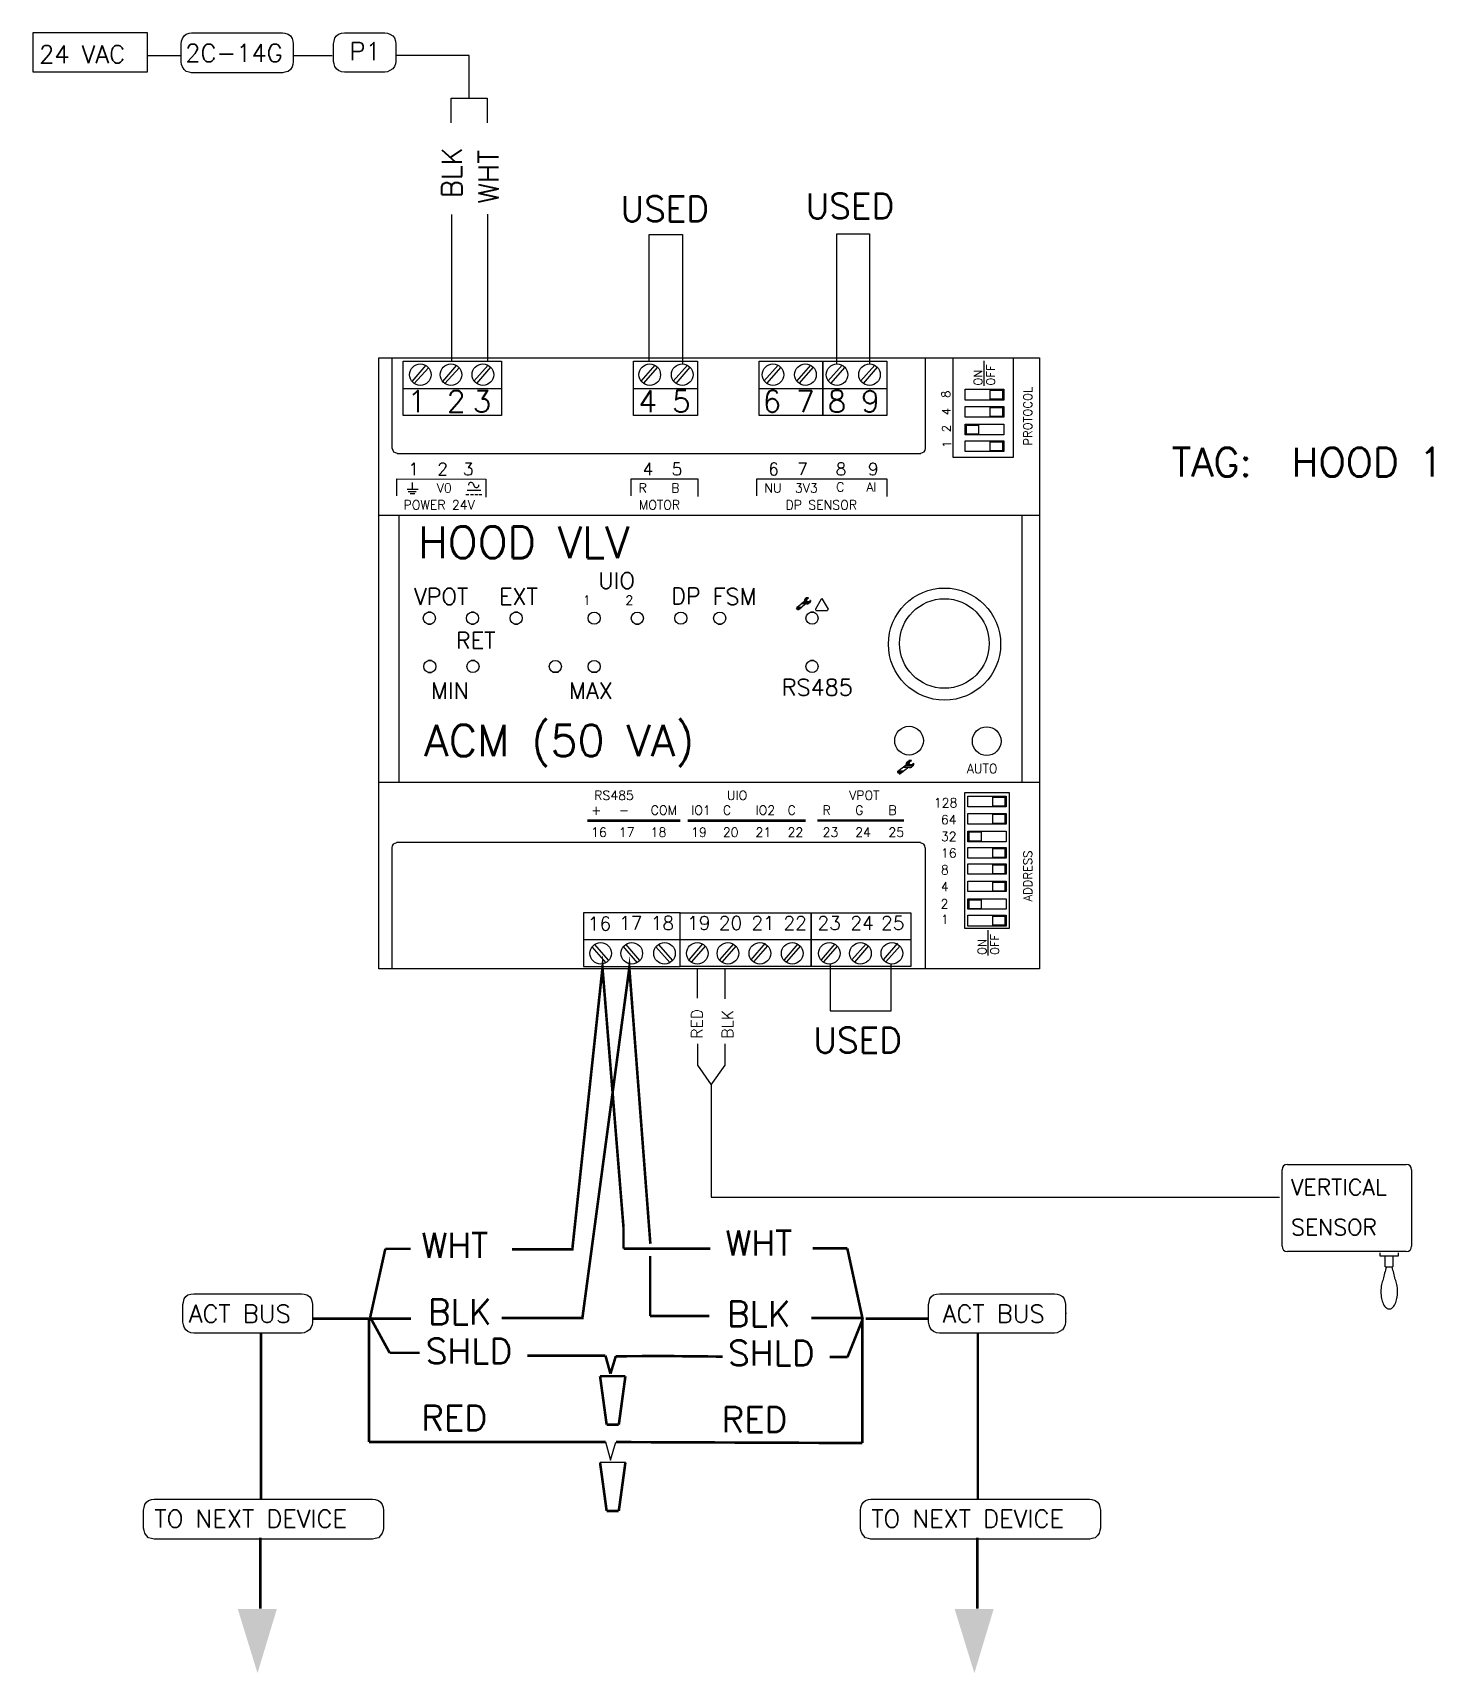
# Model space of a CAD drawing. Extents: x 984 to 1484, y 225 to 811.
import ezdxf

# ---------------------------------------------------------------- set-up
doc = ezdxf.new("R2010")
doc.units = 0
doc.header["$LTSCALE"] = 96
doc.header["$MEASUREMENT"] = 0
doc.layers.add('HOOD ACM', color=7, linetype='CONTINUOUS')
doc.styles.get("Standard").update_dxf_attribs({"font": 'ROMANS'})

msp = doc.modelspace()

# ---------------------------------------------------------------- hatches: boundary and pattern name
at = {"layer": 'HOOD ACM', "lineweight": 0, "transparency": 33554687}
for points in [[(1071.24, 247.89), (1057.3, 247.89), (1064.34, 224.96)], [(1327.29, 247.89), (1313.35, 247.89), (1320.39, 224.96)]]:
    msp.add_hatch(color=7, dxfattribs=at).paths.add_polyline_path(points)

# ---------------------------------------------------------------- linework, layer by layer
at = {"layer": 'HOOD ACM'}
for p, q in [((1037.07, 802.94), (1025.21, 802.94)), ((1091.03, 802.94), (1077.12, 802.94)), ((1133.56, 779.04), (1133.56, 787.81)), ((1133.56, 787.81), (1146.43, 787.81)), ((1133.61, 746.17), (1133.61, 693.85)), ((1146.53, 746.4), (1146.53, 693.85)), ((1204.23, 693.83), (1204.23, 739.11)), ((1204.23, 739.11), (1216.12, 739.11)), ((1216.12, 739.11), (1216.12, 693.01)), ((1271.24, 692.84), (1271.24, 739.27)), ((1271.24, 739.27), (1282.96, 739.27)), ((1282.96, 739.27), (1282.96, 693.01)), ((1323.82, 693.99), (1323.82, 684.96)), ((1114.15, 645.63), (1114.15, 651.8)), ((1114.15, 651.8), (1145.94, 651.61)), ((1145.94, 651.61), (1145.94, 645.26)), ((1197.85, 645.63), (1197.85, 651.8)), ((1197.85, 651.8), (1221.67, 651.8)), ((1221.67, 651.8), (1221.67, 645.45)), ((1242.75, 645.63), (1242.75, 651.8)), ((1242.75, 651.8), (1289.08, 651.8)), ((1289.08, 651.8), (1289.08, 645.49)), ((1117.83, 648.05), (1121.67, 648.05)), ((1118.13, 647.26), (1121.06, 647.26)), ((1118.91, 646.5), (1120.58, 646.5)), ((1119.75, 648.05), (1119.75, 650.44)), ((1138.79, 646.11), (1139.85, 646.11)), ((1139.24, 647.7), (1144.11, 647.7)), ((1140.4, 646.11), (1141.46, 646.11)), ((1141.94, 646.11), (1143, 646.11)), ((1143.4, 646.11), (1144.46, 646.11)), ((1325.26, 490.48), (1325.26, 481.46)), ((1221.54, 466.21), (1221.54, 476.7)), ((1231.41, 465.89), (1231.41, 476.7)), ((1268.87, 478.26), (1268.87, 461.69)), ((1290.65, 461.69), (1290.65, 478.26)), ((1268.87, 461.69), (1290.65, 461.69)), ((1226.37, 435.21), (1226.37, 395.1)), ((1226.37, 395.1), (1429.41, 395.1))]:
    msp.add_line(p, q, dxfattribs=at)
at = {"layer": 'HOOD ACM', "transparency": 33554687}
for p, q in [((1139.94, 802.99), (1113.76, 802.99)), ((1139.94, 787.81), (1139.94, 802.99))]:
    msp.add_line(p, q, dxfattribs=at)
at = {"layer": 'HOOD ACM', "color": 7}
for p, q in [((1146.43, 787.81), (1146.43, 779.04)), ((1430.3, 377.53), (1430.3, 404.88)), ((1432.2, 406.79), (1474.68, 406.79)), ((1476.58, 404.88), (1476.58, 377.53)), ((1474.68, 375.63), (1432.2, 375.63)), ((1465.17, 375.13), (1465.17, 374.05)), ((1465.17, 374.05), (1471.89, 374.05)), ((1467.12, 370.14), (1467.12, 374.04)), ((1467.12, 370.14), (1469.87, 370.14)), ((1469.87, 374.05), (1469.87, 370.16)), ((1471.89, 374.05), (1471.89, 375.13))]:
    msp.add_line(p, q, dxfattribs=at)
at = {"layer": 'HOOD ACM', "color": 7, "transparency": 33554687}
msp.add_line((1352.96, 353.53), (1353.32, 353.75), dxfattribs=at)
at = {"layer": 'HOOD ACM', "color": 7, "lineweight": 25, "transparency": 33554687}
for p, q in [((1188.64, 307.59), (1190.4, 301.14)), ((1190.4, 301.14), (1192.37, 307.55)), ((1195.75, 300.27), (1186.69, 300.27))]:
    msp.add_line(p, q, dxfattribs=at)
at = {"layer": 'HOOD ACM', "transparency": 33554687}
msp.add_lwpolyline([(1025.08, 811.15), (984.08, 811.15), (984.08, 797.19), (1025.08, 797.19)], close=True, dxfattribs=at)
at = {"layer": 'HOOD ACM', "color": 7, "lineweight": 25, "transparency": 33554687}
for points in [[(1037.07, 807.22), (1037.22, 808.12), (1037.52, 809.17), (1038.12, 810.07), (1038.87, 810.67), (1039.92, 810.97), (1040.82, 811.12), (1073.22, 811.12), (1074.12, 810.97), (1075.32, 810.67), (1076.07, 810.07), (1076.67, 809.17), (1076.97, 808.12), (1077.12, 807.22), (1077.12, 800.77), (1076.97, 799.87), (1076.67, 798.97), (1076.07, 798.08), (1075.32, 797.33), (1074.12, 797.03), (1073.22, 796.88), (1040.82, 796.88), (1039.92, 797.03), (1038.87, 797.33), (1038.12, 798.08), (1037.52, 798.97), (1037.22, 799.87), (1037.07, 800.77)], [(1113.76, 800.93), (1113.61, 800.03), (1113.31, 799.13), (1112.71, 798.23), (1111.66, 797.63), (1110.76, 797.18), (1109.86, 797.03), (1095.42, 797.03), (1094.37, 797.18), (1093.32, 797.63), (1092.57, 798.23), (1091.97, 799.13), (1091.67, 800.03), (1091.52, 800.93), (1091.52, 807.23), (1091.67, 808.12), (1091.97, 809.32), (1092.57, 810.07), (1093.32, 810.67), (1094.37, 810.97), (1095.42, 811.12), (1109.86, 811.12), (1110.76, 810.97), (1111.66, 810.67), (1112.71, 810.07), (1113.31, 809.32), (1113.61, 808.12), (1113.76, 807.23)], [(1084.01, 350.38), (1083.86, 349.48), (1083.56, 348.58), (1082.96, 347.68), (1081.91, 347.08), (1081.01, 346.64), (1080.11, 346.49), (1041.61, 346.49), (1040.56, 346.64), (1039.51, 347.08), (1038.76, 347.68), (1038.16, 348.58), (1037.86, 349.48), (1037.71, 350.38), (1037.71, 356.68), (1037.86, 357.58), (1038.16, 358.78), (1038.76, 359.53), (1039.51, 360.13), (1040.56, 360.43), (1041.61, 360.58), (1080.11, 360.58), (1081.01, 360.43), (1081.91, 360.13), (1082.96, 359.53), (1083.56, 358.78), (1083.86, 357.58), (1084.01, 356.68)], [(1352.96, 350.38), (1352.81, 349.48), (1352.51, 348.58), (1351.91, 347.68), (1350.86, 347.08), (1349.96, 346.64), (1349.06, 346.49), (1307.93, 346.49), (1306.88, 346.64), (1305.83, 347.08), (1305.08, 347.68), (1304.49, 348.58), (1304.19, 349.48), (1304.04, 350.38), (1304.04, 356.68), (1304.19, 357.58), (1304.49, 358.78), (1305.08, 359.53), (1305.83, 360.13), (1306.88, 360.43), (1307.93, 360.58), (1349.06, 360.58), (1349.96, 360.43), (1350.86, 360.13), (1351.91, 359.53), (1352.51, 358.78), (1352.81, 357.58), (1352.96, 356.68)], [(1023.66, 283.25), (1023.81, 284.15), (1024.11, 285.2), (1024.71, 286.1), (1025.46, 286.7), (1026.51, 287), (1027.41, 287.15), (1105.45, 287.15), (1106.35, 287), (1107.55, 286.7), (1108.3, 286.1), (1108.9, 285.2), (1109.2, 284.15), (1109.35, 283.25), (1109.35, 276.8), (1109.2, 275.9), (1108.9, 275), (1108.3, 274.11), (1107.55, 273.36), (1106.35, 273.06), (1105.45, 272.91), (1027.41, 272.91), (1026.51, 273.06), (1025.46, 273.36), (1024.71, 274.11), (1024.11, 275), (1023.81, 275.9), (1023.66, 276.8)], [(1279.71, 283.25), (1279.86, 284.15), (1280.16, 285.2), (1280.76, 286.1), (1281.51, 286.7), (1282.56, 287), (1283.46, 287.15), (1361.5, 287.15), (1362.4, 287), (1363.6, 286.7), (1364.35, 286.1), (1364.95, 285.2), (1365.25, 284.15), (1365.4, 283.25), (1365.4, 276.8), (1365.25, 275.9), (1364.95, 275), (1364.35, 274.11), (1363.6, 273.36), (1362.4, 273.06), (1361.5, 272.91), (1283.46, 272.91), (1282.56, 273.06), (1281.51, 273.36), (1280.76, 274.11), (1280.16, 275), (1279.86, 275.9), (1279.71, 276.8)]]:
    msp.add_lwpolyline(points, close=True, dxfattribs=at)
at = {"layer": 'HOOD ACM', "lineweight": 25}
for points in [[(1343.65, 476.7), (1107.71, 476.7), (1107.71, 695.03), (1343.65, 695.03)], [(1151.47, 674.38), (1116.34, 674.38), (1116.34, 693.8), (1151.47, 693.8)], [(1221.44, 693.8), (1221.44, 674.38), (1198.63, 674.38), (1198.63, 693.8)], [(1266.28, 693.8), (1266.28, 674.38), (1243.48, 674.38), (1243.48, 693.8)], [(1289.09, 693.8), (1289.09, 674.38), (1266.28, 674.38), (1266.28, 693.8)], [(1330.86, 679.93), (1317.14, 679.93), (1317.14, 683.78), (1330.86, 683.78)], [(1330.39, 680.24), (1326.08, 680.24), (1326.08, 683.47), (1330.39, 683.47)], [(1330.86, 673.77), (1317.14, 673.77), (1317.14, 677.62), (1330.86, 677.62)], [(1330.39, 674.07), (1326.08, 674.07), (1326.08, 677.31), (1330.39, 677.31)], [(1330.86, 667.45), (1317.14, 667.45), (1317.14, 671.3), (1330.86, 671.3)], [(1321.92, 667.76), (1317.6, 667.76), (1317.6, 670.99), (1321.92, 670.99)], [(1330.86, 661.59), (1317.14, 661.59), (1317.14, 665.29), (1330.86, 665.29)], [(1330.39, 661.75), (1326.08, 661.75), (1326.08, 664.98), (1330.39, 664.98)], [(1125.58, 604.11), (1126.35, 604.11), (1125.12, 604.11)], [(1125.58, 604.11), (1126.35, 604.11)], [(1140.99, 604.11), (1141.76, 604.11), (1140.68, 604.11)], [(1140.99, 604.11), (1141.76, 604.11)], [(1156.56, 604.11), (1157.33, 604.11), (1156.1, 604.11)], [(1156.56, 604.11), (1157.33, 604.11)], [(1257.04, 605.8), (1258.58, 605.8), (1256.88, 605.8)], [(1256.88, 605.8), (1258.58, 605.8), (1258.58, 605.8)], [(1256.88, 605.8), (1258.58, 605.8), (1258.58, 605.8)], [(1256.88, 605.8), (1258.58, 605.8), (1258.58, 605.8)], [(1256.88, 605.8), (1258.58, 605.8), (1258.58, 605.8)], [(1256.88, 605.8), (1257.5, 605.8), (1257.5, 605.8)], [(1256.88, 605.8), (1257.5, 605.8), (1257.5, 605.8)], [(1256.88, 605.8), (1257.5, 605.8), (1257.5, 605.8)], [(1256.88, 605.8), (1257.5, 605.8), (1257.5, 605.8)], [(1256.88, 605.8), (1257.35, 605.8), (1257.35, 605.8)], [(1256.88, 605.8), (1257.5, 605.8), (1257.35, 605.8)], [(1256.88, 605.8), (1257.35, 605.8), (1257.35, 605.8)], [(1256.88, 605.8), (1257.35, 605.8), (1257.35, 605.8)], [(1256.88, 605.65), (1257.35, 605.65), (1257.35, 605.65)], [(1256.88, 605.65), (1257.35, 605.65), (1257.35, 605.65)], [(1256.88, 605.65), (1257.35, 605.65), (1257.35, 605.65)], [(1256.88, 605.65), (1257.35, 605.65), (1257.35, 605.65)], [(1256.88, 605.65), (1257.35, 605.65), (1257.35, 605.65)], [(1256.88, 605.65), (1257.35, 605.65), (1257.35, 605.65)], [(1256.88, 605.65), (1257.35, 605.65), (1257.35, 605.65)], [(1256.88, 605.65), (1257.35, 605.65), (1257.35, 605.65)], [(1256.88, 605.65), (1257.35, 605.65), (1257.35, 605.65)], [(1256.88, 605.65), (1257.35, 605.65), (1257.35, 605.65)], [(1256.88, 605.65), (1257.35, 605.65), (1257.35, 605.65)], [(1256.88, 605.65), (1257.35, 605.65), (1257.35, 605.65)], [(1256.88, 605.65), (1257.35, 605.65), (1257.35, 605.65)], [(1256.88, 605.65), (1257.35, 605.65), (1257.35, 605.65)], [(1256.88, 605.65), (1257.35, 605.65), (1257.35, 605.65)], [(1256.88, 605.65), (1257.35, 605.65), (1257.35, 605.65)], [(1256.88, 605.5), (1257.35, 605.5), (1257.35, 605.5)], [(1256.88, 605.5), (1257.35, 605.5), (1257.35, 605.5)], [(1256.88, 605.5), (1257.35, 605.5), (1257.35, 605.5)], [(1256.88, 605.5), (1257.35, 605.5), (1257.35, 605.5)], [(1256.88, 605.5), (1257.35, 605.5), (1257.35, 605.5)], [(1256.88, 605.5), (1257.35, 605.5), (1257.35, 605.5)], [(1256.88, 605.5), (1257.35, 605.5), (1257.35, 605.5)], [(1256.88, 605.5), (1257.35, 605.5), (1257.35, 605.5)], [(1256.88, 605.5), (1257.35, 605.5), (1257.35, 605.5)], [(1256.88, 605.5), (1257.35, 605.5), (1257.35, 605.5)], [(1256.88, 605.5), (1257.35, 605.5), (1257.04, 605.5)], [(1256.88, 605.5), (1257.35, 605.5), (1257.35, 605.5)], [(1257.04, 605.8), (1258.73, 605.8), (1258.58, 605.8)], [(1257.04, 605.5), (1257.35, 605.5), (1257.35, 605.5)], [(1257.04, 605.5), (1257.35, 605.5), (1257.35, 605.5)], [(1257.04, 605.34), (1257.5, 605.34), (1257.5, 605.34)], [(1257.04, 605.34), (1257.5, 605.34), (1257.5, 605.34)], [(1257.19, 605.03), (1257.65, 605.03), (1257.35, 605.03)], [(1257.19, 605.03), (1257.65, 605.03), (1257.65, 605.03)], [(1257.35, 605.03), (1257.65, 605.03), (1257.65, 605.03)], [(1257.35, 605.03), (1257.65, 605.03), (1257.65, 605.03)], [(1257.35, 605.03), (1257.65, 605.03), (1257.65, 605.03)], [(1257.35, 605.03), (1257.65, 605.03), (1257.65, 605.03)], [(1257.35, 605.03), (1257.65, 605.03), (1257.65, 605.03)], [(1257.35, 605.03), (1257.65, 605.03), (1257.65, 605.03)], [(1257.35, 605.03), (1257.5, 605.03), (1257.5, 605.03)], [(1257.35, 605.03), (1257.65, 605.03), (1257.5, 605.03)], [(1257.35, 605.03), (1257.5, 605.03), (1257.5, 605.03)], [(1257.35, 605.03), (1257.5, 605.03), (1257.5, 605.03)], [(1257.35, 605.03), (1257.5, 605.03), (1257.5, 605.03)], [(1257.35, 605.03), (1257.5, 605.03), (1257.5, 605.03)], [(1257.35, 605.03), (1257.5, 605.03), (1257.5, 605.03)], [(1257.35, 605.03), (1257.5, 605.03), (1257.5, 605.03)], [(1257.5, 605.8), (1258.58, 605.8), (1258.58, 605.8)], [(1257.5, 605.8), (1258.58, 605.8), (1258.58, 605.8)], [(1257.5, 605.8), (1258.58, 605.8), (1258.58, 605.8)], [(1257.5, 605.8), (1258.58, 605.8), (1258.58, 605.8)], [(1257.5, 605.8), (1258.42, 605.8), (1257.65, 605.8)], [(1257.5, 605.8), (1258.58, 605.8), (1258.42, 605.8)], [(1257.65, 605.5), (1258.12, 605.5), (1257.5, 605.5)], [(1257.5, 605.34), (1258.12, 605.34), (1258.12, 605.34)], [(1257.5, 605.34), (1258.12, 605.34), (1258.12, 605.34)], [(1257.5, 605.03), (1257.5, 605.03), (1257.5, 605.03)], [(1257.65, 605.65), (1258.42, 605.65), (1258.42, 605.65)], [(1257.65, 605.65), (1258.42, 605.65), (1258.42, 605.65)], [(1257.65, 605.65), (1258.42, 605.65), (1258.42, 605.65)], [(1257.65, 605.65), (1258.42, 605.65), (1258.42, 605.65)], [(1257.65, 605.65), (1258.42, 605.65), (1258.42, 605.65)], [(1257.65, 605.65), (1258.42, 605.65), (1258.42, 605.65)], [(1257.65, 605.65), (1258.27, 605.65), (1258.27, 605.65)], [(1257.65, 605.65), (1258.42, 605.65), (1258.27, 605.65)], [(1257.65, 605.5), (1258.27, 605.5), (1258.27, 605.5)], [(1257.65, 605.5), (1258.27, 605.5), (1258.27, 605.5)], [(1257.65, 605.5), (1258.27, 605.5), (1258.27, 605.5)], [(1257.65, 605.5), (1258.27, 605.5), (1258.27, 605.5)], [(1257.65, 605.5), (1258.12, 605.5), (1258.12, 605.5)], [(1257.65, 605.5), (1258.27, 605.5), (1258.12, 605.5)], [(1257.65, 605.5), (1258.12, 605.5), (1258.12, 605.5)], [(1257.65, 605.5), (1258.12, 605.5), (1258.12, 605.5)], [(1257.65, 605.5), (1258.12, 605.5), (1258.12, 605.5)], [(1258.58, 607.19), (1261.2, 607.19), (1261.2, 607.19)], [(1258.58, 607.19), (1261.2, 607.19), (1261.2, 607.19)], [(1259.5, 607.81), (1260.74, 607.81), (1259.35, 607.81)], [(1259.35, 607.81), (1260.74, 607.81), (1260.74, 607.81)], [(1259.35, 607.81), (1260.74, 607.81), (1260.74, 607.81)], [(1259.35, 607.81), (1260.89, 607.81), (1260.89, 607.81)], [(1259.35, 607.81), (1260.89, 607.81)], [(1259.35, 607.81), (1260.89, 607.81), (1260.89, 607.81)], [(1259.35, 607.81), (1260.89, 607.81), (1260.89, 607.81)], [(1259.35, 607.81), (1261.82, 607.81), (1261.82, 607.81)], [(1259.35, 607.81), (1261.82, 607.81), (1261.82, 607.81)], [(1259.66, 607.96), (1260.58, 607.96), (1259.5, 607.96)], [(1259.5, 607.81), (1260.58, 607.81), (1260.58, 607.81)], [(1259.5, 607.81), (1260.58, 607.81), (1260.58, 607.81)], [(1259.5, 607.81), (1260.74, 607.81)], [(1259.81, 608.58), (1260.43, 608.58), (1259.66, 608.58)], [(1259.66, 608.58), (1260.43, 608.58), (1260.43, 608.58)], [(1259.66, 608.58), (1260.43, 608.58), (1260.43, 608.58)], [(1259.66, 608.42), (1260.43, 608.42), (1260.43, 608.42)], [(1259.66, 608.42), (1260.43, 608.42), (1260.43, 608.42)], [(1259.66, 608.42), (1260.43, 608.42), (1260.43, 608.42)], [(1259.66, 608.42), (1260.43, 608.42), (1260.43, 608.42)], [(1259.66, 608.27), (1260.43, 608.27), (1260.43, 608.27)], [(1259.66, 608.27), (1260.43, 608.27), (1260.43, 608.27)], [(1259.66, 608.12), (1260.43, 608.12), (1260.43, 608.12)], [(1259.66, 608.12), (1260.43, 608.12), (1260.43, 608.12)], [(1259.66, 607.96), (1260.43, 607.96), (1260.43, 607.96)], [(1259.66, 607.96), (1260.43, 607.96), (1260.43, 607.96)], [(1259.66, 607.96), (1260.58, 607.96)], [(1259.81, 608.73), (1260.58, 608.73), (1260.58, 608.73)], [(1259.81, 608.73), (1260.58, 608.73), (1260.58, 608.73)], [(1259.81, 608.58), (1260.43, 608.58), (1260.43, 608.58)], [(1260.58, 609.19), (1261.2, 609.19), (1260.27, 609.19)], [(1260.27, 609.19), (1261.2, 609.19), (1261.2, 609.19)], [(1260.27, 609.19), (1261.2, 609.19), (1261.2, 609.19)], [(1260.43, 607.04), (1260.89, 607.04), (1260.89, 607.04)], [(1260.43, 607.04), (1261.04, 607.04), (1260.89, 607.04)], [(1260.43, 607.04), (1260.89, 607.04), (1260.58, 607.04)], [(1260.43, 607.04), (1260.89, 607.04), (1260.89, 607.04)], [(1260.74, 609.19), (1260.89, 609.19), (1260.58, 609.19)], [(1260.58, 609.19), (1260.89, 609.19), (1260.89, 609.19)], [(1260.58, 609.19), (1260.89, 609.19), (1260.89, 609.19)], [(1260.58, 609.19), (1261.2, 609.19)], [(1260.58, 607.04), (1260.89, 607.04), (1260.89, 607.04)], [(1261.04, 607.81), (1261.82, 607.81), (1260.89, 607.81)], [(1260.89, 607.81), (1261.82, 607.81), (1261.82, 607.81)], [(1260.89, 607.81), (1261.82, 607.81), (1261.82, 607.81)], [(1261.2, 607.81), (1261.82, 607.81), (1261.04, 607.81)], [(1261.04, 607.81), (1261.82, 607.81), (1261.82, 607.81)], [(1261.04, 607.81), (1261.82, 607.81), (1261.82, 607.81)], [(1261.04, 607.81), (1261.82, 607.81), (1261.82, 607.81)], [(1261.2, 607.81), (1261.82, 607.81), (1261.82, 607.81)], [(1261.82, 608.27), (1261.66, 608.27), (1261.66, 608.27)], [(1262.28, 604.11), (1263.05, 604.11), (1261.82, 604.11)], [(1262.28, 604.11), (1263.05, 604.11)], [(1125.12, 599.79), (1126.04, 599.79), (1125.58, 599.79)], [(1125.12, 599.79), (1126.35, 599.79), (1126.04, 599.79)], [(1140.68, 599.79), (1141.46, 599.79), (1140.99, 599.79)], [(1140.68, 599.79), (1141.76, 599.79), (1141.46, 599.79)], [(1156.1, 599.79), (1157.02, 599.79), (1156.56, 599.79)], [(1156.1, 599.79), (1157.33, 599.79), (1157.02, 599.79)], [(1199.4, 599.79), (1200.17, 599.79), (1199.86, 599.79)], [(1199.4, 599.79), (1200.63, 599.79), (1200.17, 599.79)], [(1228.84, 599.79), (1229.76, 599.79), (1229.3, 599.79)], [(1228.84, 599.79), (1230.07, 599.79), (1229.76, 599.79)], [(1125.58, 586.85), (1126.51, 586.85), (1125.27, 586.85)], [(1125.58, 586.85), (1126.51, 586.85)], [(1140.99, 586.85), (1141.92, 586.85), (1140.68, 586.85)], [(1140.99, 586.85), (1141.92, 586.85)], [(1262.28, 586.85), (1263.05, 586.85), (1261.82, 586.85)], [(1262.28, 586.85), (1263.05, 586.85)], [(1125.27, 582.53), (1126.04, 582.53), (1125.58, 582.53)], [(1125.27, 582.53), (1126.51, 582.53), (1126.04, 582.53)], [(1169.81, 582.69), (1171.35, 582.69), (1170.12, 582.69)], [(1169.81, 582.69), (1171.81, 582.69), (1171.35, 582.69)], [(1183.68, 582.69), (1185.22, 582.69), (1183.99, 582.69)], [(1183.68, 582.69), (1185.68, 582.69), (1185.22, 582.69)], [(1297.26, 551.09), (1297.88, 551.09), (1296.95, 551.09)], [(1296.95, 551.09), (1297.88, 551.09), (1297.88, 551.09)], [(1296.95, 551.09), (1297.88, 551.09), (1297.88, 551.09)], [(1297.41, 551.09), (1297.72, 551.09), (1297.26, 551.09)], [(1297.26, 551.09), (1297.72, 551.09), (1297.72, 551.09)], [(1297.26, 551.09), (1297.72, 551.09), (1297.72, 551.09)], [(1297.26, 551.09), (1297.88, 551.09)], [(1293.1, 547.24), (1295.1, 547.24), (1295.1, 547.24)], [(1293.1, 547.24), (1295.1, 547.24), (1295.1, 547.24)], [(1293.1, 547.24), (1294.95, 547.24), (1294.95, 547.24)], [(1293.1, 547.24), (1295.1, 547.24), (1294.95, 547.24)], [(1293.1, 547.24), (1294.95, 547.24), (1294.95, 547.24)], [(1293.1, 547.24), (1294.95, 547.24), (1294.95, 547.24)], [(1293.1, 547.24), (1293.72, 547.24), (1293.72, 547.24)], [(1293.1, 547.24), (1293.72, 547.24), (1293.72, 547.24)], [(1293.1, 547.24), (1293.72, 547.24), (1293.72, 547.24)], [(1293.1, 547.24), (1293.72, 547.24), (1293.72, 547.24)], [(1293.1, 547.24), (1293.72, 547.24), (1293.72, 547.24)], [(1293.1, 547.24), (1293.72, 547.24), (1293.72, 547.24)], [(1293.1, 547.09), (1293.56, 547.09), (1293.56, 547.09)], [(1293.1, 547.09), (1293.56, 547.09), (1293.56, 547.09)], [(1293.1, 547.09), (1293.56, 547.09), (1293.56, 547.09)], [(1293.1, 547.09), (1293.56, 547.09), (1293.56, 547.09)], [(1293.1, 547.09), (1293.56, 547.09), (1293.56, 547.09)], [(1293.1, 547.09), (1293.56, 547.09), (1293.56, 547.09)], [(1293.1, 547.09), (1293.56, 547.09), (1293.56, 547.09)], [(1293.1, 547.09), (1293.56, 547.09), (1293.56, 547.09)], [(1293.1, 547.09), (1293.56, 547.09), (1293.56, 547.09)], [(1293.1, 547.09), (1293.56, 547.09), (1293.56, 547.09)], [(1293.1, 547.09), (1293.56, 547.09), (1293.56, 547.09)], [(1293.1, 547.09), (1293.56, 547.09), (1293.56, 547.09)], [(1293.1, 547.09), (1293.56, 547.09), (1293.56, 547.09)], [(1293.1, 547.09), (1293.56, 547.09), (1293.56, 547.09)], [(1293.1, 546.93), (1293.56, 546.93), (1293.56, 546.93)], [(1293.1, 546.93), (1293.56, 546.93), (1293.56, 546.93)], [(1293.1, 546.93), (1293.56, 546.93), (1293.56, 546.93)], [(1293.1, 546.93), (1293.56, 546.93), (1293.56, 546.93)], [(1293.1, 546.93), (1293.56, 546.93), (1293.56, 546.93)], [(1293.1, 546.93), (1293.56, 546.93), (1293.56, 546.93)], [(1293.1, 546.93), (1293.56, 546.93), (1293.56, 546.93)], [(1293.1, 546.93), (1293.56, 546.93), (1293.56, 546.93)], [(1293.1, 546.93), (1293.56, 546.93), (1293.56, 546.93)], [(1293.1, 546.93), (1293.56, 546.93), (1293.56, 546.93)], [(1293.1, 546.93), (1293.56, 546.93), (1293.56, 546.93)], [(1293.1, 546.93), (1293.56, 546.93), (1293.56, 546.93)], [(1293.1, 546.78), (1293.56, 546.78), (1293.56, 546.78)], [(1293.1, 546.78), (1293.56, 546.78), (1293.56, 546.78)], [(1293.1, 546.78), (1293.72, 546.78), (1293.72, 546.78)], [(1293.1, 546.78), (1293.72, 546.78)], [(1293.1, 546.78), (1293.72, 546.78), (1293.72, 546.78)], [(1293.1, 546.78), (1293.72, 546.78), (1293.72, 546.78)], [(1293.1, 546.78), (1293.72, 546.78), (1293.72, 546.78)], [(1293.1, 546.78), (1293.72, 546.78), (1293.72, 546.78)], [(1293.56, 546.32), (1293.87, 546.32), (1293.87, 546.32)], [(1293.56, 546.32), (1293.87, 546.32), (1293.87, 546.32)], [(1293.56, 546.32), (1293.87, 546.32), (1293.87, 546.32)], [(1293.56, 546.32), (1293.87, 546.32), (1293.87, 546.32)], [(1293.56, 546.32), (1293.87, 546.32), (1293.87, 546.32)], [(1293.56, 546.32), (1293.87, 546.32), (1293.87, 546.32)], [(1293.56, 546.32), (1293.87, 546.32), (1293.87, 546.32)], [(1293.56, 546.32), (1293.87, 546.32), (1293.87, 546.32)], [(1293.56, 546.32), (1293.87, 546.32), (1293.87, 546.32)], [(1293.56, 546.32), (1293.87, 546.32), (1293.87, 546.32)], [(1293.56, 546.32), (1293.72, 546.32), (1293.72, 546.32)], [(1293.56, 546.32), (1293.87, 546.32), (1293.72, 546.32)], [(1293.72, 547.24), (1294.95, 547.24), (1294.95, 547.24)], [(1293.72, 547.24), (1294.95, 547.24), (1294.95, 547.24)], [(1293.72, 547.24), (1294.95, 547.24), (1293.87, 547.24)], [(1293.72, 547.24), (1294.95, 547.24), (1294.95, 547.24)], [(1293.87, 546.78), (1294.49, 546.78), (1293.72, 546.78)], [(1293.72, 546.78), (1294.49, 546.78), (1294.49, 546.78)], [(1293.72, 546.78), (1294.49, 546.78), (1294.49, 546.78)], [(1293.72, 546.32), (1293.72, 546.32), (1293.72, 546.32)], [(1293.87, 547.09), (1294.79, 547.09), (1294.79, 547.09)], [(1293.87, 547.09), (1294.95, 547.09), (1294.79, 547.09)], [(1293.87, 547.09), (1294.79, 547.09), (1294.79, 547.09)], [(1293.87, 547.09), (1294.79, 547.09), (1294.79, 547.09)], [(1293.87, 547.09), (1294.79, 547.09), (1294.79, 547.09)], [(1293.87, 547.09), (1294.79, 547.09), (1294.79, 547.09)], [(1293.87, 547.09), (1294.79, 547.09), (1294.79, 547.09)], [(1293.87, 547.09), (1294.79, 547.09), (1294.79, 547.09)], [(1293.87, 546.93), (1294.64, 546.93), (1294.64, 546.93)], [(1293.87, 546.93), (1294.64, 546.93), (1294.64, 546.93)], [(1293.87, 546.93), (1294.64, 546.93), (1294.64, 546.93)], [(1293.87, 546.93), (1294.64, 546.93), (1294.64, 546.93)], [(1293.87, 546.93), (1294.49, 546.93), (1294.49, 546.93)], [(1293.87, 546.93), (1294.64, 546.93), (1294.49, 546.93)], [(1293.87, 546.78), (1294.49, 546.78), (1294.49, 546.78)], [(1293.87, 546.78), (1294.49, 546.78), (1294.49, 546.78)], [(1293.87, 546.78), (1294.49, 546.78), (1294.49, 546.78)], [(1293.87, 546.78), (1294.49, 546.78), (1294.49, 546.78)], [(1293.87, 546.78), (1294.49, 546.78), (1294.49, 546.78)], [(1294.95, 548.78), (1297.88, 548.78), (1297.88, 548.78)], [(1294.95, 548.78), (1298.03, 548.78), (1297.88, 548.78)], [(1294.95, 548.78), (1296.8, 548.78), (1296.8, 548.78)], [(1294.95, 548.78), (1296.95, 548.78), (1296.8, 548.78)], [(1296.03, 549.55), (1297.41, 549.55), (1295.87, 549.55)], [(1295.87, 549.55), (1297.57, 549.55), (1297.57, 549.55)], [(1295.87, 549.55), (1297.57, 549.55)], [(1295.87, 549.55), (1297.57, 549.55), (1297.57, 549.55)], [(1295.87, 549.55), (1297.57, 549.55), (1297.57, 549.55)], [(1295.87, 549.4), (1298.65, 549.4), (1298.65, 549.4)], [(1295.87, 549.4), (1298.65, 549.4), (1298.65, 549.4)], [(1296.03, 549.55), (1297.41, 549.55), (1297.41, 549.55)], [(1296.03, 549.55), (1297.41, 549.55)], [(1296.03, 549.55), (1297.41, 549.55), (1297.41, 549.55)], [(1296.34, 550.32), (1297.11, 550.32), (1296.18, 550.32)], [(1296.18, 550.17), (1297.11, 550.17), (1297.11, 550.17)], [(1296.18, 550.17), (1297.11, 550.17), (1297.11, 550.17)], [(1296.18, 550.02), (1297.11, 550.02), (1297.11, 550.02)], [(1296.18, 550.02), (1297.11, 550.02)], [(1296.18, 550.02), (1297.11, 550.02), (1297.11, 550.02)], [(1296.18, 550.02), (1297.11, 550.02), (1297.11, 550.02)], [(1296.18, 549.71), (1297.11, 549.71), (1297.11, 549.71)], [(1296.18, 549.71), (1297.11, 549.71), (1297.11, 549.71)], [(1296.18, 549.71), (1297.26, 549.71), (1297.26, 549.71)], [(1296.18, 549.71), (1297.26, 549.71)], [(1296.34, 550.48), (1297.11, 550.48), (1297.11, 550.48)], [(1296.34, 550.48), (1297.26, 550.48), (1297.11, 550.48)], [(1296.34, 550.48), (1297.11, 550.48), (1297.11, 550.48)], [(1296.34, 550.48), (1297.11, 550.48), (1297.11, 550.48)], [(1296.34, 550.32), (1297.11, 550.32), (1297.11, 550.32)], [(1296.95, 548.78), (1297.88, 548.78), (1297.11, 548.78)], [(1296.95, 548.78), (1297.88, 548.78), (1297.88, 548.78)], [(1297.11, 548.63), (1297.57, 548.63), (1297.26, 548.63)], [(1297.11, 548.63), (1297.72, 548.63), (1297.57, 548.63)], [(1297.26, 548.63), (1297.57, 548.63), (1297.41, 548.63)], [(1297.88, 549.55), (1298.65, 549.55), (1297.72, 549.55)], [(1298.03, 549.55), (1298.65, 549.55), (1297.88, 549.55)], [(1297.88, 549.55), (1298.65, 549.55), (1298.65, 549.55)], [(1297.88, 549.55), (1298.65, 549.55), (1298.65, 549.55)], [(1297.88, 549.55), (1298.65, 549.55), (1298.65, 549.55)], [(1298.03, 549.55), (1298.65, 549.55), (1298.65, 549.55)], [(1331.78, 534.5), (1318.07, 534.5), (1318.07, 538.35), (1331.78, 538.35)], [(1331.32, 534.81), (1327, 534.81), (1327, 538.04), (1331.32, 538.04)], [(1331.78, 528.33), (1318.07, 528.33), (1318.07, 532.19), (1331.78, 532.19)], [(1331.32, 528.64), (1327, 528.64), (1327, 531.88), (1331.32, 531.88)], [(1331.78, 522.02), (1318.07, 522.02), (1318.07, 525.87), (1331.78, 525.87)], [(1322.84, 522.32), (1318.53, 522.32), (1318.53, 525.56), (1322.84, 525.56)], [(1331.78, 516.16), (1318.07, 516.16), (1318.07, 520.01), (1331.78, 520.01)], [(1331.32, 516.47), (1327, 516.47), (1327, 519.7), (1331.32, 519.7)], [(1331.78, 510.46), (1318.07, 510.46), (1318.07, 514.16), (1331.78, 514.16)], [(1331.32, 510.61), (1327, 510.61), (1327, 513.85), (1331.32, 513.85)], [(1331.78, 504.29), (1318.07, 504.29), (1318.07, 507.99), (1331.78, 507.99)], [(1331.32, 504.45), (1327, 504.45), (1327, 507.68), (1331.32, 507.68)], [(1331.78, 497.97), (1318.07, 497.97), (1318.07, 501.67), (1331.78, 501.67)], [(1322.84, 498.13), (1318.53, 498.13), (1318.53, 501.37), (1322.84, 501.37)], [(1215.27, 477.47), (1215.27, 496.73), (1180.75, 496.73), (1180.75, 477.47)], [(1262.12, 477.47), (1215.27, 477.47), (1215.27, 496.73), (1262.12, 496.73)], [(1297.72, 477.47), (1262.12, 477.47), (1262.12, 496.73), (1297.72, 496.73)], [(1331.78, 491.96), (1318.07, 491.96), (1318.07, 495.82), (1331.78, 495.82)], [(1331.32, 492.27), (1327, 492.27), (1327, 495.51), (1331.32, 495.51)]]:
    msp.add_lwpolyline(points, close=True, dxfattribs=at)
for points in [[(1112.33, 695.03), (1112.33, 662.66)], [(1124.5, 692.41), (1119.42, 686.56)], [(1135.45, 692.41), (1130.36, 686.56)], [(1146.7, 692.41), (1141.61, 686.71)], [(1206.29, 692.41), (1201.21, 686.71)], [(1217.9, 692.41), (1212.81, 686.71)], [(1250.31, 692.41), (1245.23, 686.71)], [(1261.91, 692.41), (1256.83, 686.71)], [(1273.19, 692.41), (1268.11, 686.71)], [(1284.8, 692.41), (1279.71, 686.71)], [(1301.27, 660.97), (1301.88, 661.12), (1302.5, 661.43), (1302.81, 662.04), (1302.96, 662.66), (1302.96, 695.03)], [(1334.25, 695.03), (1334.25, 659.43), (1312.83, 659.43), (1312.83, 695.03)], [(1125.43, 691.49), (1120.34, 685.79)], [(1136.37, 691.49), (1131.28, 685.79)], [(1147.62, 691.64), (1142.53, 685.79)], [(1207.22, 691.64), (1202.13, 685.79)], [(1218.82, 691.64), (1213.74, 685.79)], [(1251.24, 691.64), (1246.15, 685.79)], [(1262.84, 691.64), (1257.75, 685.79)], [(1274.12, 691.64), (1269.03, 685.79)], [(1285.72, 691.64), (1280.64, 685.79)], [(1116.34, 684.09), (1151.47, 684.09)], [(1198.63, 684.09), (1221.44, 684.09)], [(1243.48, 684.09), (1266.28, 684.09), (1289.09, 684.09)], [(1112.48, 662.66), (1112.64, 662.04), (1112.95, 661.43), (1113.56, 661.12), (1114.18, 660.97)], [(1114.18, 660.81), (1222.05, 660.81)], [(1221.75, 660.81), (1301.27, 660.81)], [(1107.71, 638.78), (1343.65, 638.78)], [(1114.79, 638.78), (1114.79, 543.21)], [(1337.33, 638.78), (1337.33, 543.21)], [(1257.19, 605.03), (1256.88, 605.5)], [(1260.58, 608.73), (1261.2, 609.19), (1260.43, 609.19), (1260.12, 609.04), (1259.81, 608.73), (1259.66, 608.42), (1259.66, 607.96), (1257.04, 605.8), (1257.04, 605.5)], [(1261.2, 607.81), (1261.82, 608.27), (1261.82, 607.96), (1261.66, 607.5), (1261.35, 607.34), (1261.04, 607.04), (1260.74, 607.04), (1260.27, 607.19), (1257.65, 605.03), (1257.35, 605.03)], [(1260.58, 608.58), (1260.43, 608.42), (1260.43, 608.12), (1260.58, 607.96)], [(1260.43, 607.96), (1260.58, 607.96), (1260.74, 607.81), (1261.04, 607.81), (1261.2, 607.96)], [(1265.67, 608.73), (1263.66, 605.19), (1263.66, 605.03), (1263.82, 604.88)], [(1263.82, 604.72), (1267.98, 604.72)], [(1266.13, 608.89), (1265.82, 608.89)], [(1268.29, 605.19), (1266.13, 608.73)], [(1267.98, 604.88), (1268.13, 605.03), (1268.13, 605.19)], [(1293.41, 546.47), (1293.1, 546.93), (1293.1, 547.24), (1296.18, 549.71), (1296.18, 550.17), (1296.34, 550.48), (1296.64, 550.79), (1297.11, 551.09), (1297.41, 551.09), (1297.88, 550.94)], [(1297.88, 551.09), (1297.26, 550.48), (1297.11, 550.32), (1297.11, 550.02), (1297.26, 549.86)], [(1293.56, 546.47), (1293.87, 546.47)], [(1298.03, 549.55), (1298.65, 550.17), (1298.65, 549.71), (1298.49, 549.25), (1298.18, 548.94), (1297.72, 548.63), (1297.41, 548.63), (1296.95, 548.78), (1293.87, 546.32)], [(1297.11, 549.71), (1297.26, 549.71), (1297.41, 549.55), (1297.72, 549.55), (1297.88, 549.71)], [(1343.65, 543.21), (1107.71, 543.21)], [(1332.86, 539.68), (1332.86, 491.04), (1316.99, 491.04), (1316.99, 539.68), (1332.86, 539.68)], [(1193.54, 521.81), (1114.02, 521.81)], [(1301.11, 521.81), (1193.24, 521.81)], [(1114.02, 521.65), (1113.41, 521.5), (1112.79, 521.19), (1112.48, 520.57), (1112.33, 519.96), (1112.33, 476.54)], [(1302.81, 519.96), (1302.65, 520.57), (1302.35, 521.19), (1301.73, 521.5), (1301.11, 521.65)], [(1302.96, 476.54), (1302.96, 519.96)], [(1180.75, 487.17), (1203.56, 487.17), (1215.27, 487.17), (1250.41, 487.17), (1297.72, 487.17)], [(1188.92, 478.85), (1183.84, 484.56)], [(1189.85, 479.62), (1184.76, 485.48)], [(1200.02, 478.85), (1194.93, 484.71)], [(1200.94, 479.62), (1195.86, 485.48)], [(1211.73, 478.85), (1206.64, 484.56)], [(1212.65, 479.62), (1207.57, 485.48)], [(1223.29, 485.63), (1218.36, 479.93)], [(1224.37, 484.86), (1219.28, 479.01)], [(1234.38, 485.63), (1229.3, 479.93)], [(1235.31, 484.86), (1230.22, 479.01)], [(1245.63, 485.79), (1240.55, 479.93)], [(1246.56, 484.86), (1241.47, 479.16)], [(1257.35, 485.63), (1252.41, 479.93)], [(1258.27, 484.86), (1253.18, 479.01)], [(1270.6, 485.63), (1265.67, 479.93)], [(1271.52, 484.86), (1266.44, 479.01)], [(1281.7, 485.63), (1276.61, 479.93)], [(1282.62, 484.86), (1277.53, 479.01)], [(1292.95, 485.79), (1287.86, 479.93)], [(1293.87, 484.86), (1288.78, 479.16)], [(1221.45, 449.86), (1221.45, 442.26), (1226.37, 435.21), (1231.35, 442.26), (1231.35, 449.86)]]:
    msp.add_lwpolyline(points, dxfattribs=at)
at = {"layer": 'HOOD ACM', "lineweight": 5}
for points in [[(1122.19, 693.8), (1122.96, 693.8)], [(1133.13, 693.8), (1132.36, 693.8)]]:
    msp.add_lwpolyline(points, dxfattribs=at)
at = {"layer": 'HOOD ACM', "const_width": 0.925}
for points in [[(1215.36, 529.57), (1182.12, 529.57)], [(1260.14, 529.57), (1217.95, 529.57)], [(1295.21, 529.68), (1264.35, 529.68)], [(1297.22, 351.68), (1303.84, 351.68)], [(1065.59, 346.49), (1065.59, 286.8)], [(1321.64, 346.49), (1321.64, 286.8)]]:
    msp.add_lwpolyline(points, dxfattribs=at)
at = {"layer": 'HOOD ACM', "color": 7, "const_width": 0.925}
for points in [[(1151.56, 351.85), (1180.38, 351.85), (1197.15, 477.02), (1204.66, 378.41)], [(1155.27, 376.38), (1176.78, 376.38), (1187.56, 477.02), (1195.07, 384.2)], [(1195.07, 384.2), (1195.07, 376.63)], [(1109.99, 376.6), (1118.99, 376.6)], [(1195.07, 376.63), (1226.14, 376.63)], [(1275, 376.77), (1262.6, 376.77)], [(1204.59, 352.57), (1204.59, 374.07)], [(1104.18, 351.88), (1104.18, 307.59)], [(1104.74, 351.69), (1119.2, 351.69)], [(1225.77, 352.57), (1204.59, 352.57)], [(1280.34, 351.92), (1262.18, 351.92)], [(1280.34, 351.92), (1280.34, 307.2)], [(1297.22, 351.68), (1281.53, 351.68)], [(1209.26, 338.3), (1230.44, 338.09)], [(1275.09, 337.95), (1268.68, 337.95)], [(1104.18, 307.59), (1188.64, 307.59)], [(1280.34, 307.2), (1192.37, 307.55)], [(1065.38, 273.43), (1065.38, 247.98)], [(1321.43, 273.43), (1321.43, 247.98)]]:
    msp.add_lwpolyline(points, dxfattribs=at)
at = {"layer": 'HOOD ACM', "color": 7, "lineweight": 25, "transparency": 33554687, "const_width": 0.925}
for points in [[(1109.99, 376.6), (1104.59, 352.14)], [(1275, 376.77), (1280.49, 351.47)], [(1111.54, 339.44), (1104.59, 352.14)], [(1275.09, 337.95), (1280.49, 351.47)], [(1160.73, 338.44), (1188.63, 338.44)], [(1188.63, 338.44), (1190.4, 331.96)], [(1190.4, 331.96), (1192.32, 338.22)], [(1192.32, 338.22), (1193.82, 338.22)], [(1193.82, 338.22), (1209.26, 338.3)], [(1195.75, 331.09), (1186.69, 331.09)], [(1186.69, 331.09), (1189.05, 313.75)], [(1193.39, 313.75), (1195.75, 331.09)], [(1189.05, 313.75), (1191.42, 313.75)], [(1191.42, 313.75), (1193.39, 313.75)], [(1186.69, 300.27), (1189.05, 282.93)], [(1193.39, 282.93), (1195.75, 300.27)], [(1189.05, 282.93), (1191.42, 282.93)], [(1191.42, 282.93), (1193.39, 282.93)]]:
    msp.add_lwpolyline(points, dxfattribs=at)
at = {"layer": 'HOOD ACM', "color": 7}
for points in [[(1467.64, 370.14, 0.015545), (1467.57, 370.08, 0.041771), (1466.46, 365.71, 0.06299), (1465.83, 363.84, 0.049195), (1465.58, 361.32, 0.049195), (1465.83, 358.81, 0.06299), (1466.46, 356.93, 0.103242), (1467.57, 355.48, 0.179656), (1468.57, 355.11, 0.179656), (1469.57, 355.48, 0.103242), (1470.68, 356.93, 0.06299), (1471.31, 358.81, 0.049195), (1471.56, 361.32, 0.036097)], [(1471.56, 361.32, 0.049195), (1471.31, 363.84, 0.06299), (1470.68, 365.71, 0.041771), (1469.57, 370.08, 0.015545), (1469.5, 370.14, 0.123942)]]:
    msp.add_lwpolyline(points, format="xyb", dxfattribs=at)
at = {"layer": 'HOOD ACM', "color": 7, "linetype": 'Continuous', "const_width": 0.925}
msp.add_lwpolyline([(1104.74, 351.69), (1084.01, 351.69)], dxfattribs=at)
at = {"layer": 'HOOD ACM', "color": 7, "transparency": 33554687, "const_width": 0.925}
msp.add_lwpolyline([(1111.54, 339.44), (1122.24, 339.44)], dxfattribs=at)
at = {"layer": 'HOOD ACM', "lineweight": 25}
for centre, radius in [((1122.49, 688.98), 3.86), ((1133.44, 688.98), 3.86), ((1144.84, 688.98), 3.86), ((1204.44, 688.98), 3.86), ((1216.04, 688.98), 3.86), ((1248.46, 688.98), 3.86), ((1260.06, 688.98), 3.86), ((1271.34, 688.98), 3.86), ((1282.94, 688.98), 3.86), ((1309.74, 592.71), 20.04), ((1125.73, 601.96), 2.17), ((1141.14, 601.96), 2.17), ((1156.7, 601.96), 2.17), ((1184.6, 601.96), 2.17), ((1200.01, 601.96), 2.17), ((1215.57, 601.96), 2.17), ((1229.44, 601.96), 2.17), ((1262.42, 601.96), 2.17), ((1125.88, 584.7), 2.17), ((1141.29, 584.7), 2.17), ((1170.73, 584.7), 2.17), ((1184.6, 584.7), 2.17), ((1262.42, 584.7), 2.17), ((1297.06, 558.19), 5.13), ((1324.8, 558.04), 5.13), ((1186.91, 482.2), 3.86), ((1198.01, 482.2), 3.86), ((1209.72, 482.2), 3.86), ((1221.43, 482.2), 3.86), ((1232.37, 482.2), 3.86), ((1243.78, 482.2), 3.86), ((1255.34, 482.2), 3.86), ((1268.59, 482.2), 3.86), ((1279.69, 482.2), 3.86), ((1290.94, 482.2), 3.86)]:
    msp.add_circle(centre, radius, dxfattribs=at)
at = {"layer": 'HOOD ACM'}
msp.add_circle((1309.69, 592.92), 16.01, dxfattribs=at)
for centre, start, end in [((1140.61, 649.56), 359.12234, 184.17978), ((1142.5, 649.57), 179.12234, 4.17978)]:
    msp.add_arc(centre, 0.944, start, end, dxfattribs=at)
at = {"layer": 'HOOD ACM', "color": 7}
for centre, start, end in [((1432.2, 404.88), 90, 180), ((1474.68, 404.88), 0, 90), ((1432.2, 377.53), 180, 270), ((1474.68, 377.53), 270, 0)]:
    msp.add_arc(centre, 1.91, start, end, dxfattribs=at)

# ---------------------------------------------------------------- texts
at = {"layer": 'HOOD ACM', "transparency": 33554687}
for s, height, p in [('24 VAC', 6.343, (986.32, 800.3)), ('2C-14G', 6.343, (1038.52, 800.76)), ('P1', 6.343, (1097.21, 801.4)), ('1', 7.72, (1117.94, 675.59)), (' 2', 7.721, (1126.7, 675.59)), ('3', 7.72, (1141.22, 675.59)), ('4', 7.72, (1200.43, 675.59)), ('5', 7.72, (1212.41, 675.59)), ('6', 7.72, (1244.77, 675.59)), ('7', 7.72, (1256.75, 675.59)), ('8', 7.72, (1267.98, 675.59)), ('9', 7.72, (1279.96, 675.59)), ('TAG:  HOOD 1', 10.2933, (1390.84, 652.6)), ('1', 4.42, (1118.18, 653.03)), ('2', 4.42, (1128.54, 653.03)), ('3', 4.42, (1137.71, 653.03)), ('4', 4.42, (1201.87, 653.03)), ('5', 4.42, (1212.24, 653.03)), ('6', 4.42, (1246.78, 653.03)), ('7', 4.42, (1257.14, 653.03)), ('8', 4.42, (1270.87, 653.03)), ('9', 4.42, (1282.36, 653.03)), ('V0', 3.278, (1128.38, 646.85)), ('R', 3.28, (1200.47, 646.85)), ('B', 3.28, (1212.08, 646.85)), ('NU', 3.278, (1245.38, 646.85)), ('3V3', 3.278, (1256.3, 646.85)), ('C', 3.28, (1271.01, 647.23)), ('AI', 3.278, (1281.8, 647.23)), ('POWER 24V', 3.278, (1116.5, 640.82)), ('MOTOR', 3.278, (1200.54, 640.82)), ('DP SENSOR', 3.278, (1252.93, 640.82)), ('HOOD VLV', 11.31, (1121.65, 623.43)), ('UIO', 5.871, (1186.06, 612.48)), ('VPOT', 5.871, (1120.25, 606.77)), ('EXT', 5.871, (1150.65, 606.77)), ('1', 3.28, (1180.59, 606.77)), ('2', 3.28, (1195.75, 606.77)), ('DP', 5.871, (1212.1, 606.95)), ('FSM', 5.871, (1226.98, 606.77)), ('RET', 5.871, (1135.23, 591.08)), ('MIN', 5.871, (1126.34, 573.17)), ('MAX', 5.871, (1175.66, 573.16)), ('RS485', 5.871, (1251.58, 574.33)), ('ACM (50 VA)', 11.3102, (1123.89, 552.6)), ('AUTO', 3.278, (1317.69, 546.59)), ('RS485', 3.278, (1184.59, 537.01)), ('UIO', 3.278, (1231.97, 537.01)), ('VPOT', 3.278, (1275.67, 537.01)), ('+', 3.28, (1183.5, 531.72)), ('COM', 3.278, (1204.76, 531.72)), ('IO1', 3.278, (1219.22, 531.72)), ('C', 3.28, (1230.55, 531.72)), ('IO2', 3.278, (1242.21, 531.72)), ('C', 3.28, (1253.65, 531.72)), ('R', 3.28, (1266.16, 531.72)), ('G', 3.28, (1277.82, 531.72)), ('B', 3.28, (1289.69, 531.72)), ('128', 3.278, (1305.9, 534.36)), ('-', 3.28, (1193.43, 531.72)), ('64', 3.278, (1308.43, 528.34)), ('16', 3.278, (1183.5, 523.85)), ('17', 3.278, (1193.43, 523.85)), ('18', 3.278, (1204.76, 523.85)), ('19', 3.278, (1219.22, 523.85)), ('20', 3.278, (1230.55, 523.85)), ('21', 3.278, (1242.21, 523.85)), ('22', 3.278, (1253.65, 523.85)), ('23', 3.278, (1266.16, 523.85)), ('24', 3.278, (1277.82, 523.85)), ('25', 3.278, (1289.69, 523.85)), ('32', 3.278, (1308.43, 522.31)), ('16', 3.278, (1308.43, 516.41)), ('8', 3.28, (1308.43, 510.39)), ('4', 3.28, (1308.43, 504.37)), ('2', 3.28, (1308.31, 498.23)), ('16', 4.879, (1182.32, 490.36)), ('17', 4.879, (1193.43, 490.59)), ('18', 4.879, (1204.76, 490.59)), ('19', 4.879, (1217.77, 490.59)), ('20', 4.879, (1229.1, 490.59)), ('21', 4.879, (1240.75, 490.59)), ('22', 4.879, (1252.19, 490.59)), ('23', 4.879, (1264.35, 490.59)), ('24', 4.879, (1276.09, 490.59)), ('25', 4.879, (1287.06, 490.59)), ('1', 3.28, (1308.43, 492.69))]:
    msp.add_text(s, height=height, dxfattribs=at).set_placement(p)
for s, height, p in [('BLK', 7.195, (1137.38, 752.1)), ('WHT', 7.195, (1150.45, 750.15)), ('OFF', 3.027, (1327.74, 685.09)), ('ON', 3.027, (1323.23, 685.09)), ('8', 3.03, (1311.72, 680.71)), ('PROTOCOL', 3.027, (1341, 663.63)), ('4', 3.03, (1311.87, 674.47)), ('2', 3.03, (1311.92, 668.44)), ('1', 3.03, (1312.1, 662.79)), ('ADDRESS', 3.027, (1341, 500.76)), ('ON', 3.027, (1324.68, 481.58)), ('OFF', 3.027, (1329.19, 481.58)), ('RED', 4.04, (1223.33, 451.72)), ('BLK', 4.04, (1234.25, 451.72))]:
    msp.add_text(s, height=height, rotation=90, dxfattribs=at).set_placement(p)
at = {"layer": 'HOOD ACM', "color": 7, "transparency": 33554687}
for s, height, p in [('USED', 8.99, (1193.95, 743.77)), ('USED', 8.99, (1260.11, 744.78)), ('USED', 8.99, (1262.85, 446.7)), ('WHT', 8.99, (1122.87, 373.35)), ('WHT', 8.99, (1231.48, 374.19)), ('BLK', 8.99, (1125.18, 349.58)), ('BLK', 8.99, (1231.99, 348.87)), ('ACT BUS', 6.343, (1039.81, 350.25)), ('ACT BUS', 6.343, (1309.09, 350.25)), ('SHLD', 8.99, (1124.43, 335.57)), ('SHLD', 8.99, (1232.42, 334.86)), ('RED', 8.99, (1122.81, 311.68)), ('RED', 8.99, (1230.04, 311.13)), ('TO NEXT DEVICE', 6.3429, (1027.55, 276.97)), ('TO NEXT DEVICE', 6.3429, (1283.6, 276.97))]:
    msp.add_text(s, height=height, dxfattribs=at).set_placement(p)
at = {"layer": 'HOOD ACM', "color": 7}
for s, p in [('VERTICAL ', (1433.5, 395.77)), ('SENSOR', (1433.5, 381.46))]:
    msp.add_text(s, height=5.779, dxfattribs=at).set_placement(p)

doc.saveas('drawing.dxf')
